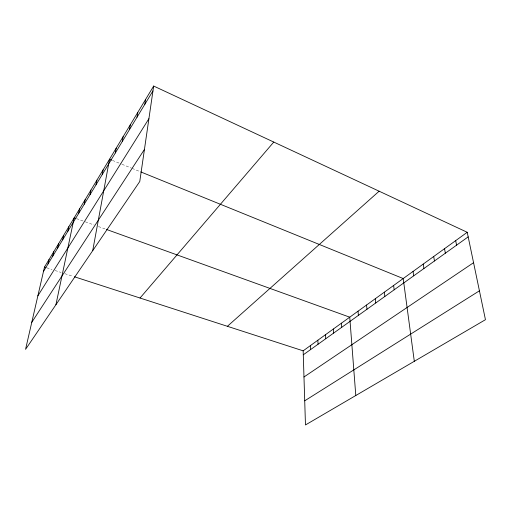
<?xml version="1.0" encoding="UTF-8"?>
<svg xmlns="http://www.w3.org/2000/svg" width="511" height="511" viewBox="0 0 511 511"><rect width="100%" height="100%" fill="white"/><g stroke="black" fill="none" stroke-linecap="round" stroke-linejoin="round"><path stroke-width="0.38" stroke-dasharray="2.56 1.92" d="M46.75 267.821L52.045 269.533M55.073 270.517L61.084 272.459M64.801 273.666L72.977 276.31M76.42 218.606L84.564 221.544M85.305 221.812L94.101 224.987M98.457 226.558L104.991 228.909M112.465 160.416L121.267 163.993M121.995 164.286L131.423 168.119M132.138 168.406L140.033 171.619"/><path stroke-width="0.77" d="M153.664 86.046L139.771 181.482L25.55 349.371L44.483 267.087L153.664 86.046L467.226 232.288L485.45 319.694L305.469 424.954L303.164 350.833L467.226 232.288M144.811 104.353L145.558 99.479M137.005 117.23L137.778 112.382M129.5 129.602L130.305 124.78M122.282 141.496L123.113 136.699M115.345 152.942L116.195 148.171M92.715 250.645L109.533 159.221L111.73 160.115M102.219 174.583L103.107 169.869M96.011 184.822L96.918 180.14M90.019 194.704L90.939 190.054M84.232 204.24L85.165 199.622M78.643 213.451L79.588 208.865M55.916 304.735L74.197 217.807L75.679 218.338M67.861 231.228L68.832 226.712M62.661 239.806L63.639 235.322M57.628 248.097L58.612 243.651M52.761 256.126L53.751 251.712M48.047 263.9L49.043 259.518M43.48 271.43L152.949 90.932M37.859 295.856L148.905 118.718M31.771 322.32L144.434 149.429M140.027 298.022L273.768 142.064M227.401 326.305L379.13 191.203M303.285 354.8L468.185 236.868M303.975 376.977L473.569 262.692M304.716 400.809L479.427 290.81M44.483 267.087L45.99 267.572M74.434 276.783L303.164 350.833M106.486 229.452L349.741 317.178L355.797 395.52M140.755 171.907L403.205 278.552L414.306 361.296M455.691 240.624L456.579 245.171M444.525 248.691L445.343 253.207M433.705 256.509L434.465 260.987M423.223 264.085L423.919 268.524M413.06 271.43L413.699 275.831M393.636 285.464L394.173 289.801M384.342 292.177L384.834 296.482M375.323 298.699L375.764 302.966M366.553 305.035L366.955 309.264M358.032 311.193L358.39 315.389M341.437 323.182L341.718 327.315M333.357 329.02L333.606 333.115M325.501 334.692L325.718 338.755M317.855 340.217L318.04 344.248M310.413 345.596L310.567 349.594"/></g></svg>
